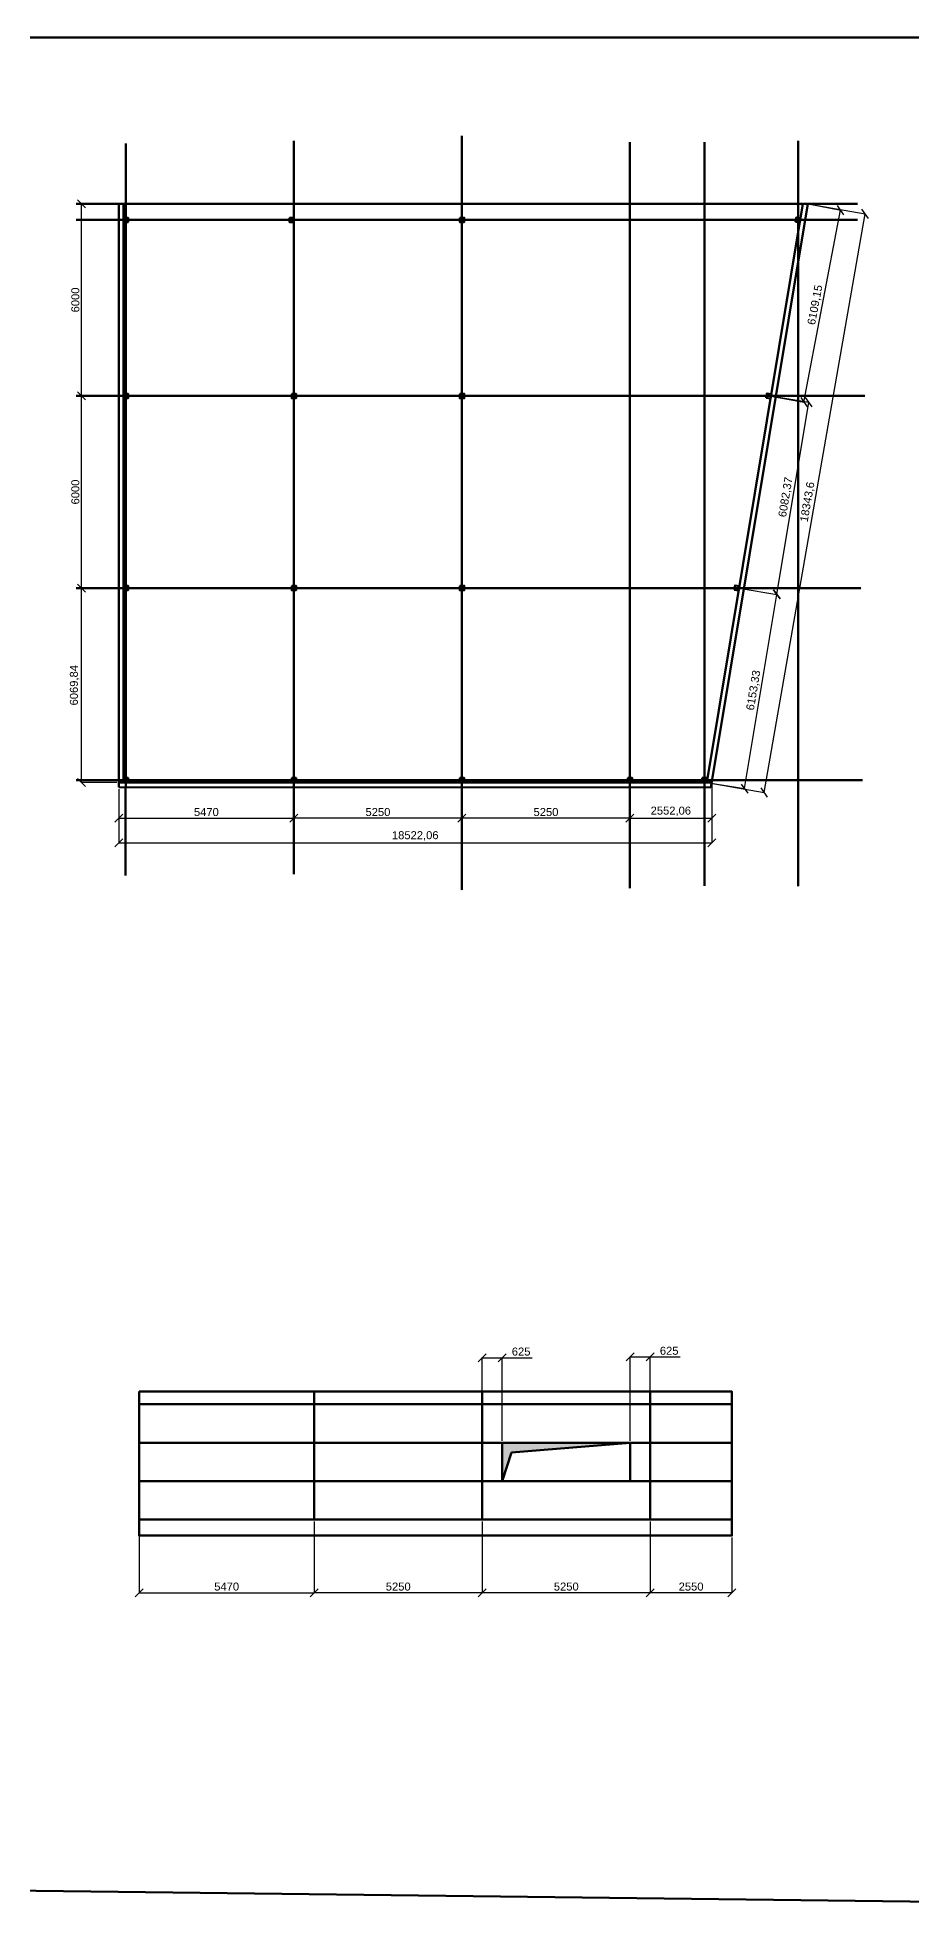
# Model space of a CAD drawing. Header units: millimetres. Extents: x -208979 to 31, y -109229 to 48340.
# Drawn here: x -86756 to -59442, y -10051 to 48340 of the extents above; entities that cross this region are included whole.
import ezdxf

# ---------------------------------------------------------------- set-up
doc = ezdxf.new("R2010")
doc.units = ezdxf.units.MM
doc.linetypes.add('ACAD_ISO10W100', pattern=[18, 12, -3, 0, -3])
doc.styles.get("Standard").update_dxf_attribs({"font": 'arial.ttf'})
doc.dimstyles.new('ISO-25', dxfattribs={"dimtxt": 2.5, "dimasz": 2.5, "dimexe": 1.25, "dimexo": 0.625, "dimtad": 1, "dimtxsty": 'Standard', "dimcen": 2.5, "dimadec": 0, "dimazin": 0, "dimtfac": 1, "dimtmove": 0, "dimatfit": 3, "dimfxl": 1, "dimarcsym": 0})

# ---------------------------------------------------------------- blocks, each defined once
blk = doc.blocks.new('_Oblique')
at = {"color": 0, "linetype": 'ByBlock', "lineweight": -2}
blk.add_line((-0.5, -0.5), (0.5, 0.5), dxfattribs=at)
blk = doc.blocks.new('*D21')
at = {"color": 0, "lineweight": -2, "transparency": 16777216}
for p, q in [((-73491, 25076), (-73491, 23949)), ((-68241, 25006), (-68241, 23949)), ((-68241, 23950), (-73491, 23950))]:
    blk.add_line(p, q, dxfattribs=at)
at = {"layer": 'Defpoints', "color": 0, "lineweight": 100, "transparency": 16777216}
for p in [(-73491, 25138), (-68241, 25068), (-73491, 23950)]:
    blk.add_point(p, dxfattribs=at)
at = {"color": 0, "lineweight": -2, "transparency": 16777216, "xscale": 250, "yscale": 250, "zscale": 250, "rotation": 180}
blk.add_blockref('_Oblique', (-73491, 23950), dxfattribs=at)
at = {"color": 0, "lineweight": -2, "transparency": 16777216, "xscale": 250, "yscale": 250, "zscale": 250}
blk.add_blockref('_Oblique', (-68241, 23950), dxfattribs=at)
at = {"color": 0, "lineweight": 100, "transparency": 16777216, "insert": (-70866, 24140), "char_height": 250, "attachment_point": 5}
blk.add_mtext('5250', dxfattribs=at)
blk = doc.blocks.new('*D22')
at = {"color": 0, "lineweight": -2, "transparency": 16777216}
for p, q in [((-78741, 25076), (-78741, 23949)), ((-73491, 25076), (-73491, 23949)), ((-73491, 23950), (-78741, 23950))]:
    blk.add_line(p, q, dxfattribs=at)
at = {"layer": 'Defpoints', "color": 0, "lineweight": 100, "transparency": 16777216}
for p in [(-78741, 25138), (-73491, 25138), (-78741, 23950)]:
    blk.add_point(p, dxfattribs=at)
at = {"color": 0, "lineweight": -2, "transparency": 16777216, "xscale": 250, "yscale": 250, "zscale": 250, "rotation": 180}
blk.add_blockref('_Oblique', (-78741, 23950), dxfattribs=at)
at = {"color": 0, "lineweight": -2, "transparency": 16777216, "xscale": 250, "yscale": 250, "zscale": 250}
blk.add_blockref('_Oblique', (-73491, 23950), dxfattribs=at)
at = {"color": 0, "lineweight": 100, "transparency": 16777216, "insert": (-76116, 24140), "char_height": 250, "attachment_point": 5}
blk.add_mtext('5250', dxfattribs=at)
blk = doc.blocks.new('*D23')
at = {"color": 0, "lineweight": -2, "transparency": 16777216}
for p, q in [((-84211, 24856), (-84211, 23949)), ((-78741, 25076), (-78741, 23949)), ((-84211, 23950), (-78741, 23950))]:
    blk.add_line(p, q, dxfattribs=at)
at = {"layer": 'Defpoints', "color": 0, "lineweight": 100, "transparency": 16777216}
for p in [(-78741, 25138), (-84211, 24918), (-78741, 23950)]:
    blk.add_point(p, dxfattribs=at)
at = {"color": 0, "lineweight": -2, "transparency": 16777216, "xscale": 250, "yscale": 250, "zscale": 250, "rotation": 180}
blk.add_blockref('_Oblique', (-84211, 23950), dxfattribs=at)
at = {"color": 0, "lineweight": -2, "transparency": 16777216, "xscale": 250, "yscale": 250, "zscale": 250}
blk.add_blockref('_Oblique', (-78741, 23950), dxfattribs=at)
at = {"color": 0, "lineweight": 100, "transparency": 16777216, "insert": (-81476, 24140), "char_height": 250, "attachment_point": 5}
blk.add_mtext('5470', dxfattribs=at)
blk = doc.blocks.new('*D24')
at = {"color": 0, "lineweight": -2, "transparency": 16777216}
for p, q in [((-84273, 31138), (-85381, 31138)), ((-85379, 25068), (-85379, 31138)), ((-84273, 25068), (-85381, 25068))]:
    blk.add_line(p, q, dxfattribs=at)
at = {"layer": 'Defpoints', "color": 0, "lineweight": 100, "transparency": 16777216}
for p in [(-85379, 31138), (-84211, 31138), (-84211, 25068)]:
    blk.add_point(p, dxfattribs=at)
at = {"color": 0, "lineweight": -2, "transparency": 16777216, "xscale": 250, "yscale": 250, "zscale": 250}
for p, rotation in [((-85379, 31138), 90), ((-85379, 25068), 270)]:
    blk.add_blockref('_Oblique', p, dxfattribs=dict(at, rotation=rotation))
at = {"color": 0, "lineweight": 100, "transparency": 16777216, "insert": (-85592, 28103), "char_height": 250, "attachment_point": 5, "rotation": 90}
blk.add_mtext('6069,84', dxfattribs=at)
blk = doc.blocks.new('*D25')
at = {"color": 0, "lineweight": -2, "transparency": 16777216}
for p, q in [((-84273, 37138), (-85381, 37138)), ((-85379, 31138), (-85379, 37138)), ((-84273, 31138), (-85381, 31138))]:
    blk.add_line(p, q, dxfattribs=at)
at = {"layer": 'Defpoints', "color": 0, "lineweight": 100, "transparency": 16777216}
for p in [(-85379, 37138), (-84211, 37138), (-84211, 31138)]:
    blk.add_point(p, dxfattribs=at)
at = {"color": 0, "lineweight": -2, "transparency": 16777216, "xscale": 250, "yscale": 250, "zscale": 250}
for p, rotation in [((-85379, 37138), 90), ((-85379, 31138), 270)]:
    blk.add_blockref('_Oblique', p, dxfattribs=dict(at, rotation=rotation))
at = {"color": 0, "lineweight": 100, "transparency": 16777216, "insert": (-85569, 34138), "char_height": 250, "attachment_point": 5, "rotation": 90}
blk.add_mtext('6000', dxfattribs=at)
blk = doc.blocks.new('*D26')
at = {"color": 0, "lineweight": -2, "transparency": 16777216}
for p, q in [((-84273, 43138), (-85381, 43138)), ((-85379, 37138), (-85379, 43138)), ((-84273, 37138), (-85381, 37138))]:
    blk.add_line(p, q, dxfattribs=at)
at = {"layer": 'Defpoints', "color": 0, "lineweight": 100, "transparency": 16777216}
for p in [(-85379, 43138), (-84211, 43138), (-84211, 37138)]:
    blk.add_point(p, dxfattribs=at)
at = {"color": 0, "lineweight": -2, "transparency": 16777216, "xscale": 250, "yscale": 250, "zscale": 250}
for p, rotation in [((-85379, 43138), 90), ((-85379, 37138), 270)]:
    blk.add_blockref('_Oblique', p, dxfattribs=dict(at, rotation=rotation))
at = {"color": 0, "lineweight": 100, "transparency": 16777216, "insert": (-85569, 40138), "char_height": 250, "attachment_point": 5, "rotation": 90}
blk.add_mtext('6000', dxfattribs=at)
blk = doc.blocks.new('*D27')
at = {"color": 0, "lineweight": -2, "transparency": 16777216}
for p, q in [((-84211, 24856), (-84211, 23182)), ((-65689, 25006), (-65689, 23182)), ((-84211, 23183), (-65689, 23183))]:
    blk.add_line(p, q, dxfattribs=at)
at = {"layer": 'Defpoints', "color": 0, "lineweight": 100, "transparency": 16777216}
for p in [(-84211, 24918), (-65689, 25068), (-65689, 23183)]:
    blk.add_point(p, dxfattribs=at)
at = {"color": 0, "lineweight": -2, "transparency": 16777216, "xscale": 250, "yscale": 250, "zscale": 250, "rotation": 180}
blk.add_blockref('_Oblique', (-84211, 23183), dxfattribs=at)
at = {"color": 0, "lineweight": -2, "transparency": 16777216, "xscale": 250, "yscale": 250, "zscale": 250}
blk.add_blockref('_Oblique', (-65689, 23183), dxfattribs=at)
at = {"color": 0, "lineweight": 100, "transparency": 16777216, "insert": (-74950, 23395), "char_height": 250, "attachment_point": 5}
blk.add_mtext('18522,06', dxfattribs=at)
blk = doc.blocks.new('*D28')
at = {"color": 0, "lineweight": -2, "transparency": 16777216}
for p, q in [((-68241, 25006), (-68241, 23949)), ((-65689, 25006), (-65689, 23949)), ((-68241, 23950), (-65689, 23950))]:
    blk.add_line(p, q, dxfattribs=at)
at = {"layer": 'Defpoints', "color": 0, "lineweight": 100, "transparency": 16777216}
for p in [(-68241, 25068), (-65689, 25068), (-65689, 23950)]:
    blk.add_point(p, dxfattribs=at)
at = {"color": 0, "lineweight": -2, "transparency": 16777216, "xscale": 250, "yscale": 250, "zscale": 250, "rotation": 180}
blk.add_blockref('_Oblique', (-68241, 23950), dxfattribs=at)
at = {"color": 0, "lineweight": -2, "transparency": 16777216, "xscale": 250, "yscale": 250, "zscale": 250}
blk.add_blockref('_Oblique', (-65689, 23950), dxfattribs=at)
at = {"color": 0, "lineweight": 100, "transparency": 16777216, "insert": (-66965, 24163), "char_height": 250, "attachment_point": 5}
blk.add_mtext('2552,06', dxfattribs=at)
blk = doc.blocks.new('*D29')
at = {"color": 0, "lineweight": -2, "transparency": 16777216}
for p, q in [((-64770, 31128), (-63654, 30942)), ((-64664, 24872), (-63655, 30942)), ((-65780, 25058), (-64663, 24872))]:
    blk.add_line(p, q, dxfattribs=at)
at = {"layer": 'Defpoints', "color": 0, "lineweight": 100, "transparency": 16777216}
for p in [(-64832, 31138), (-63655, 30942), (-65841, 25068)]:
    blk.add_point(p, dxfattribs=at)
at = {"color": 0, "lineweight": -2, "transparency": 16777216, "xscale": 250, "yscale": 250, "zscale": 250}
for p, rotation in [((-63655, 30942), 80.560108771709), ((-64664, 24872), 260.5601087717091)]:
    blk.add_blockref('_Oblique', p, dxfattribs=dict(at, rotation=rotation))
at = {"color": 0, "lineweight": 100, "transparency": 16777216, "insert": (-64369, 27942), "char_height": 250, "attachment_point": 5, "rotation": 80.56011}
blk.add_mtext('6153,33', dxfattribs=at)
blk = doc.blocks.new('*D30')
at = {"color": 0, "lineweight": -2, "transparency": 16777216}
for p, q in [((-63773, 37128), (-62656, 36942)), ((-63655, 30942), (-62657, 36942)), ((-64770, 31128), (-63654, 30942))]:
    blk.add_line(p, q, dxfattribs=at)
at = {"layer": 'Defpoints', "color": 0, "lineweight": 100, "transparency": 16777216}
for p in [(-63834, 37138), (-62657, 36942), (-64832, 31138)]:
    blk.add_point(p, dxfattribs=at)
at = {"color": 0, "lineweight": -2, "transparency": 16777216, "xscale": 250, "yscale": 250, "zscale": 250}
for p, rotation in [((-62657, 36942), 80.56010877170901), ((-63655, 30942), 260.5601087717091)]:
    blk.add_blockref('_Oblique', p, dxfattribs=dict(at, rotation=rotation))
at = {"color": 0, "lineweight": 100, "transparency": 16777216, "insert": (-63365, 33977), "char_height": 250, "attachment_point": 5, "rotation": 80.56011}
blk.add_mtext('6082,37', dxfattribs=at)
blk = doc.blocks.new('*D31')
at = {"color": 0, "lineweight": -2, "transparency": 16777216}
for p, q in [((-62809, 36942), (-61660, 42942)), ((-62623, 43126), (-61658, 42942)), ((-63773, 37126), (-62808, 36942))]:
    blk.add_line(p, q, dxfattribs=at)
at = {"layer": 'Defpoints', "color": 0, "lineweight": 100, "transparency": 16777216}
for p in [(-62684, 43138), (-61660, 42942), (-63834, 37138)]:
    blk.add_point(p, dxfattribs=at)
at = {"color": 0, "lineweight": -2, "transparency": 16777216, "xscale": 250, "yscale": 250, "zscale": 250}
for p, rotation in [((-61660, 42942), 79.15316444604798), ((-62809, 36942), 259.153164446048)]:
    blk.add_blockref('_Oblique', p, dxfattribs=dict(at, rotation=rotation))
at = {"color": 0, "lineweight": 100, "transparency": 16777216, "insert": (-62443, 39982), "char_height": 250, "attachment_point": 5, "rotation": 79.15316}
blk.add_mtext('6109,15', dxfattribs=at)
blk = doc.blocks.new('*D32')
at = {"color": 0, "lineweight": -2, "transparency": 16777216}
for p, q in [((-64053, 24756), (-60896, 42826)), ((-62623, 43127), (-60895, 42826)), ((-65780, 25057), (-64051, 24756))]:
    blk.add_line(p, q, dxfattribs=at)
at = {"layer": 'Defpoints', "color": 0, "lineweight": 100, "transparency": 16777216}
for p in [(-62684, 43138), (-60896, 42826), (-65841, 25068)]:
    blk.add_point(p, dxfattribs=at)
at = {"color": 0, "lineweight": -2, "transparency": 16777216, "xscale": 250, "yscale": 250, "zscale": 250}
for p, rotation in [((-60896, 42826), 80.09158237522048), ((-64053, 24756), 260.0915823752205)]:
    blk.add_blockref('_Oblique', p, dxfattribs=dict(at, rotation=rotation))
at = {"color": 0, "lineweight": 100, "transparency": 16777216, "insert": (-62683, 33827), "char_height": 250, "attachment_point": 5, "rotation": 80.09158}
blk.add_mtext('18343,6', dxfattribs=at)
blk = doc.blocks.new('*D41')
at = {"color": 0, "lineweight": -2, "transparency": 16777216}
for p, q in [((-83577, 1978), (-83577, -245)), ((-78107, 1978), (-78107, -245)), ((-83577, -244), (-78107, -244))]:
    blk.add_line(p, q, dxfattribs=at)
at = {"layer": 'Defpoints', "color": 0, "lineweight": 100, "transparency": 16777216}
for p in [(-83577, 2040), (-78107, 2040), (-78107, -244)]:
    blk.add_point(p, dxfattribs=at)
at = {"color": 0, "lineweight": -2, "transparency": 16777216, "xscale": 250, "yscale": 250, "zscale": 250, "rotation": 180}
blk.add_blockref('_Oblique', (-83577, -244), dxfattribs=at)
at = {"color": 0, "lineweight": -2, "transparency": 16777216, "xscale": 250, "yscale": 250, "zscale": 250}
blk.add_blockref('_Oblique', (-78107, -244), dxfattribs=at)
at = {"color": 0, "lineweight": 100, "transparency": 16777216, "insert": (-80842, -55), "char_height": 250, "attachment_point": 5}
blk.add_mtext('5470', dxfattribs=at)
blk = doc.blocks.new('*D42')
at = {"color": 0, "lineweight": -2, "transparency": 16777216}
for p, q in [((-78107, 1978), (-78107, -245)), ((-72857, 1978), (-72857, -245)), ((-72857, -244), (-78107, -244))]:
    blk.add_line(p, q, dxfattribs=at)
at = {"layer": 'Defpoints', "color": 0, "lineweight": 100, "transparency": 16777216}
for p in [(-78107, 2040), (-72857, 2040), (-78107, -244)]:
    blk.add_point(p, dxfattribs=at)
at = {"color": 0, "lineweight": -2, "transparency": 16777216, "xscale": 250, "yscale": 250, "zscale": 250, "rotation": 180}
blk.add_blockref('_Oblique', (-78107, -244), dxfattribs=at)
at = {"color": 0, "lineweight": -2, "transparency": 16777216, "xscale": 250, "yscale": 250, "zscale": 250}
blk.add_blockref('_Oblique', (-72857, -244), dxfattribs=at)
at = {"color": 0, "lineweight": 100, "transparency": 16777216, "insert": (-75482, -55), "char_height": 250, "attachment_point": 5}
blk.add_mtext('5250', dxfattribs=at)
blk = doc.blocks.new('*D43')
at = {"color": 0, "lineweight": -2, "transparency": 16777216}
for p, q in [((-72857, 1978), (-72857, -245)), ((-67607, 1978), (-67607, -245)), ((-67607, -244), (-72857, -244))]:
    blk.add_line(p, q, dxfattribs=at)
at = {"layer": 'Defpoints', "color": 0, "lineweight": 100, "transparency": 16777216}
for p in [(-72857, 2040), (-67607, 2040), (-72857, -244)]:
    blk.add_point(p, dxfattribs=at)
at = {"color": 0, "lineweight": -2, "transparency": 16777216, "xscale": 250, "yscale": 250, "zscale": 250, "rotation": 180}
blk.add_blockref('_Oblique', (-72857, -244), dxfattribs=at)
at = {"color": 0, "lineweight": -2, "transparency": 16777216, "xscale": 250, "yscale": 250, "zscale": 250}
blk.add_blockref('_Oblique', (-67607, -244), dxfattribs=at)
at = {"color": 0, "lineweight": 100, "transparency": 16777216, "insert": (-70232, -55), "char_height": 250, "attachment_point": 5}
blk.add_mtext('5250', dxfattribs=at)
blk = doc.blocks.new('*D44')
at = {"color": 0, "lineweight": -2, "transparency": 16777216}
for p, q in [((-67607, 1478), (-67607, -245)), ((-65057, 1478), (-65057, -245)), ((-65057, -244), (-67607, -244))]:
    blk.add_line(p, q, dxfattribs=at)
at = {"layer": 'Defpoints', "color": 0, "lineweight": 100, "transparency": 16777216}
for p in [(-67607, 1540), (-65057, 1540), (-67607, -244)]:
    blk.add_point(p, dxfattribs=at)
at = {"color": 0, "lineweight": -2, "transparency": 16777216, "xscale": 250, "yscale": 250, "zscale": 250, "rotation": 180}
blk.add_blockref('_Oblique', (-67607, -244), dxfattribs=at)
at = {"color": 0, "lineweight": -2, "transparency": 16777216, "xscale": 250, "yscale": 250, "zscale": 250}
blk.add_blockref('_Oblique', (-65057, -244), dxfattribs=at)
at = {"color": 0, "lineweight": 100, "transparency": 16777216, "insert": (-66332, -55), "char_height": 250, "attachment_point": 5}
blk.add_mtext('2550', dxfattribs=at)
blk = doc.blocks.new('*D45')
at = {"color": 0, "lineweight": -2, "transparency": 16777216}
for p, q in [((-72857, 4502), (-72857, 7098)), ((-72857, 7097), (-72232, 7097)), ((-72232, 4502), (-72232, 7098)), ((-72232, 7097), (-71302, 7097))]:
    blk.add_line(p, q, dxfattribs=at)
at = {"layer": 'Defpoints', "color": 0, "lineweight": 100, "transparency": 16777216}
for p in [(-72232, 7097), (-72857, 4440), (-72232, 4440)]:
    blk.add_point(p, dxfattribs=at)
at = {"color": 0, "lineweight": -2, "transparency": 16777216, "xscale": 250, "yscale": 250, "zscale": 250, "rotation": 180}
blk.add_blockref('_Oblique', (-72857, 7097), dxfattribs=at)
at = {"color": 0, "lineweight": -2, "transparency": 16777216, "xscale": 250, "yscale": 250, "zscale": 250}
blk.add_blockref('_Oblique', (-72232, 7097), dxfattribs=at)
at = {"color": 0, "lineweight": 100, "transparency": 16777216, "insert": (-71642, 7286), "char_height": 250, "attachment_point": 5}
blk.add_mtext('625', dxfattribs=at)
blk = doc.blocks.new('*D46')
at = {"color": 0, "lineweight": -2, "transparency": 16777216}
for p, q in [((-68232, 4502), (-68232, 7123)), ((-68232, 7122), (-67607, 7122)), ((-67607, 4502), (-67607, 7123)), ((-67607, 7122), (-66677, 7122))]:
    blk.add_line(p, q, dxfattribs=at)
at = {"layer": 'Defpoints', "color": 0, "lineweight": 100, "transparency": 16777216}
for p in [(-67607, 7122), (-68232, 4440), (-67607, 4440)]:
    blk.add_point(p, dxfattribs=at)
at = {"color": 0, "lineweight": -2, "transparency": 16777216, "xscale": 250, "yscale": 250, "zscale": 250, "rotation": 180}
blk.add_blockref('_Oblique', (-68232, 7122), dxfattribs=at)
at = {"color": 0, "lineweight": -2, "transparency": 16777216, "xscale": 250, "yscale": 250, "zscale": 250}
blk.add_blockref('_Oblique', (-67607, 7122), dxfattribs=at)
at = {"color": 0, "lineweight": 100, "transparency": 16777216, "insert": (-67017, 7311), "char_height": 250, "attachment_point": 5}
blk.add_mtext('625', dxfattribs=at)

msp = doc.modelspace()

# ---------------------------------------------------------------- hatches: boundary and pattern name
at = {"lineweight": 100}
h = msp.add_hatch(color=8, dxfattribs=at)
h.dxf.hatch_style = 1
h.paths.add_polyline_path([(-68232.059, 4439.651), (-72232.059, 4439.651), (-72232.059, 3239.651), (-71944.033, 4137.877)])

# ---------------------------------------------------------------- linework, layer by layer
at = {"linetype": 'ACAD_ISO10W100', "lineweight": 100}
for p, q in [((-83990.744, 45028.778), (-83998.153, 22159.065)), ((-78740.744, 45108.896), (-78740.744, 22205.286)), ((-73490.744, 45269.131), (-73490.744, 21696.857)), ((-68240.744, 45068.837), (-68240.744, 21749.282)), ((-65910.744, 45068.837), (-65910.744, 21828.8)), ((-62990.744, 45108.896), (-62990.744, 21828.8)), ((-85546.085, 43138.152), (-61137.295, 43138.152)), ((-85546.085, 42638.152), (-61137.295, 42638.152)), ((-85546.085, 37138.152), (-60895.587, 37138.152)), ((-85546.085, 31138.152), (-61016.441, 31138.152)), ((-85546.085, 25138.152), (-60977.125, 25138.152))]:
    msp.add_line(p, q, dxfattribs=at)
at = {"color": 1, "lineweight": 100}
for p, q in [((-84210.744, 24917.895), (-84210.744, 43138.152)), ((-84060.744, 25068.152), (-84060.744, 43138.152)), ((-65840.744, 25068.152), (-62836.348, 43138.152)), ((-65716.142, 24903.016), (-62684.289, 43138.152)), ((-65688.684, 25068.16), (-84210.744, 25068.314)), ((-65716.142, 24903.016), (-84210.744, 24917.895))]:
    msp.add_line(p, q, dxfattribs=at)
at = {"lineweight": 100}
for p, q in [((-78107.059, 2039.651), (-78107.059, 6039.651)), ((-72857.059, 2039.651), (-72857.059, 6039.651)), ((-67607.059, 2039.651), (-67607.059, 6039.651)), ((-83577.059, 5639.651), (-65057.059, 5639.651)), ((-83577.059, 4439.651), (-65057.059, 4439.651)), ((-72232.059, 3239.651), (-72232.059, 4439.651)), ((-72232.059, 3239.651), (-71944.033, 4137.877)), ((-71944.033, 4137.877), (-68232.059, 4439.651)), ((-68232.059, 3239.651), (-68232.059, 4439.651)), ((-83577.059, 3239.651), (-65057.059, 3239.651)), ((-83577.059, 2039.651), (-65057.059, 2039.651))]:
    msp.add_line(p, q, dxfattribs=at)
at = {"color": 1, "lineweight": 100}
msp.add_lwpolyline([(-174787.229, 48340.197), (-176373.578, -8465.42), (-46702.852, -10050.693), (-46439.645, 48340.197), (-174787.229, 48340.197)], dxfattribs=at)
at = {"color": 5, "lineweight": 100}
for points in [[(-84060.744, 42708.152), (-83920.744, 42708.152), (-83920.744, 42568.152), (-84060.744, 42568.152)], [(-78880.744, 42708.152), (-78740.744, 42708.152), (-78740.744, 42568.152), (-78880.744, 42568.152)], [(-73560.744, 42708.152), (-73420.744, 42708.152), (-73420.744, 42568.152), (-73560.744, 42568.152)], [(-63071.311, 42580.628), (-63048.269, 42718.718), (-62910.178, 42695.677), (-62933.22, 42557.586)], [(-84060.744, 37208.152), (-83920.744, 37208.152), (-83920.744, 37068.152), (-84060.744, 37068.152)], [(-78810.744, 37208.152), (-78670.744, 37208.152), (-78670.744, 37068.152), (-78810.744, 37068.152)], [(-73560.744, 37208.152), (-73420.744, 37208.152), (-73420.744, 37068.152), (-73560.744, 37068.152)], [(-63985.468, 37080.628), (-63962.427, 37218.718), (-63824.336, 37195.677), (-63847.377, 37057.586)], [(-84060.744, 31208.152), (-83920.744, 31208.152), (-83920.744, 31068.152), (-84060.744, 31068.152)], [(-78810.744, 31208.152), (-78670.744, 31208.152), (-78670.744, 31068.152), (-78810.744, 31068.152)], [(-73560.744, 31208.152), (-73420.744, 31208.152), (-73420.744, 31068.152), (-73560.744, 31068.152)], [(-64983.054, 31080.628), (-64960.013, 31218.718), (-64821.922, 31195.677), (-64844.963, 31057.586)], [(-84060.744, 25208.152), (-83920.744, 25208.152), (-83920.744, 25068.152), (-84060.744, 25068.152)], [(-78810.744, 25208.152), (-78670.744, 25208.152), (-78670.744, 25068.152), (-78810.744, 25068.152)], [(-73560.744, 25208.152), (-73420.744, 25208.152), (-73420.744, 25068.152), (-73560.744, 25068.152)], [(-68310.744, 25208.152), (-68170.744, 25208.152), (-68170.744, 25068.152), (-68310.744, 25068.152)], [(-65980.744, 25208.152), (-65840.744, 25208.152), (-65840.744, 25068.152), (-65980.744, 25068.152)]]:
    msp.add_lwpolyline(points, close=True, dxfattribs=at)
at = {"lineweight": 100}
msp.add_lwpolyline([(-83577.059, 6039.651), (-65057.059, 6039.651), (-65057.059, 1539.651), (-83577.059, 1539.651)], close=True, dxfattribs=at)

# ---------------------------------------------------------------- dimensions: what is measured, and where the dimension line sits
for base, p1, p2, picture, middle in [((-85379.42, 43138.152), (-84210.744, 37138.152), (-84210.744, 43138.152), '*D26', (-85569.063, 40138.152)), ((-85379.42, 37138.152), (-84210.744, 31138.152), (-84210.744, 37138.152), '*D25', (-85569.063, 34138.152)), ((-85379.42, 31138.152), (-84210.744, 25068.314), (-84210.744, 31138.152), '*D24', (-85591.659, 28103.233))]:
    dim = msp.add_linear_dim(base=base, p1=p1, p2=p2, angle=90, dimstyle='ISO-25', override={"dimtxt": 250, "dimasz": 250, "dimexo": 62, "dimgap": 62, "dimblk1": 'Oblique', "dimblk2": 'Oblique', "dimsah": 1}, dxfattribs=at)
    dim.commit()
    dim.dimension.update_dxf_attribs({"geometry": picture, "text_midpoint": middle})
for p1, p2, distance, picture, middle in [((-65840.743, 25068.161), (-62684.289, 43138.152), -1815.173, '*D32', (-62683.491, 33827.334)), ((-63833.934, 37138.152), (-62684.289, 43138.152), -1043.208, '*D31', (-62442.989, 39981.777)), ((-64831.52, 31138.152), (-63833.934, 37138.152), -1192.912, '*D30', (-63365.334, 33977.309)), ((-65840.744, 25068.152), (-64831.52, 31138.152), -1192.912, '*D29', (-64368.739, 27942.309))]:
    dim = msp.add_aligned_dim(p1=p1, p2=p2, distance=distance, dimstyle='ISO-25', override={"dimtxt": 250, "dimasz": 250, "dimexo": 62, "dimgap": 62, "dimblk1": 'Oblique', "dimblk2": 'Oblique', "dimsah": 1}, dxfattribs=at)
    dim.commit()
    dim.dimension.update_dxf_attribs({"geometry": picture, "text_midpoint": middle})
for base, p1, p2, picture, middle in [((-78740.744, 23950.4), (-84210.744, 24917.895), (-78740.744, 25138.152), '*D23', (-81475.744, 24140.043)), ((-78740.744, 23950.4), (-73490.744, 25138.152), (-78740.744, 25138.152), '*D22', (-76115.744, 24140.043)), ((-73490.744, 23950.4), (-68240.744, 25068.152), (-73490.744, 25138.152), '*D21', (-70865.744, 24140.043)), ((-65688.684, 23183.135), (-84210.744, 24917.895), (-65688.684, 25068.16), '*D27', (-74949.714, 23395.373)), ((-65688.684, 23950.4), (-68240.744, 25068.152), (-65688.684, 25068.16), '*D28', (-66964.714, 24162.639)), ((-72232.059, 7096.578), (-72857.059, 4439.651), (-72232.059, 4439.651), '*D45', (-71642.262, 7286.221)), ((-67607.059, 7121.547), (-68232.059, 4439.651), (-67607.059, 4439.651), '*D46', (-67017.262, 7311.19)), ((-78107.059, -244.196), (-83577.059, 2039.651), (-78107.059, 2039.651), '*D41', (-80842.059, -54.553)), ((-78107.059, -244.196), (-72857.059, 2039.651), (-78107.059, 2039.651), '*D42', (-75482.059, -54.553)), ((-72857.059, -244.196), (-67607.059, 2039.651), (-72857.059, 2039.651), '*D43', (-70232.059, -54.553)), ((-67607.059, -244.196), (-65057.059, 1539.651), (-67607.059, 1539.651), '*D44', (-66332.059, -54.553))]:
    dim = msp.add_linear_dim(base=base, p1=p1, p2=p2, dimstyle='ISO-25', override={"dimtxt": 250, "dimasz": 250, "dimexo": 62, "dimgap": 62, "dimblk1": 'Oblique', "dimblk2": 'Oblique', "dimsah": 1}, dxfattribs=at)
    dim.commit()
    dim.dimension.update_dxf_attribs({"geometry": picture, "text_midpoint": middle})

doc.saveas('drawing.dxf')
